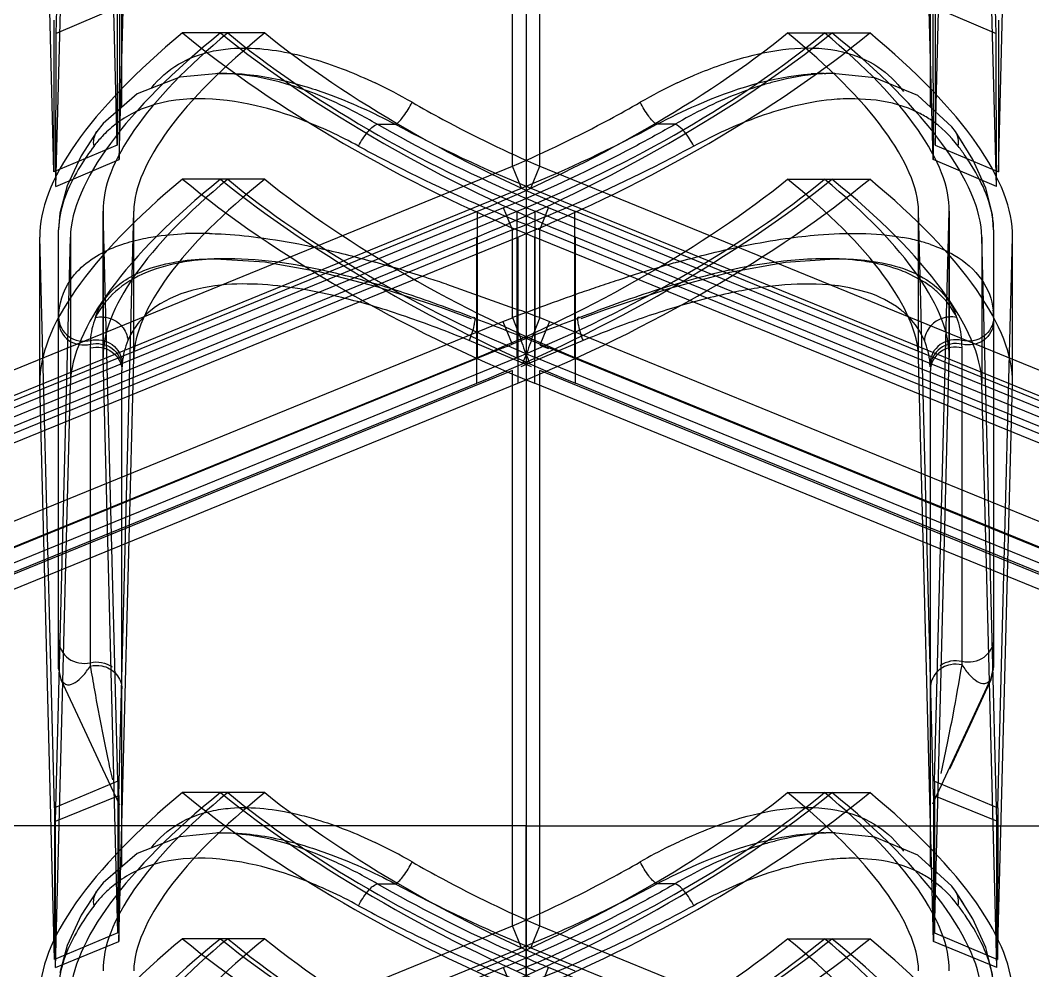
# Model space of a CAD drawing. Header units: millimetres. Extents: x -97344 to -49824, y -57049 to -40247.
# Drawn here: x -64293.66 to -64285.66, y -49593.15 to -49585.64 of the extents above; entities that cross this region are included whole.
import ezdxf

# ---------------------------------------------------------------- set-up
doc = ezdxf.new("R2010")
doc.units = ezdxf.units.MM
doc.header["$LTSCALE"] = 200
doc.linetypes.add('DOT_CENTER', pattern=[14, 12, -1, 0, -1])
for name, color, linetype in [('1', 7, 'Continuous'), ('DIM', 3, 'Continuous'), ('LAY0001', 7, 'Continuous'), ('LAY0002', 7, 'Continuous')]:
    doc.layers.add(name, color=color, linetype=linetype)

# ---------------------------------------------------------------- blocks, each defined once
blk = doc.blocks.new('Top1', base_point=(668.75, -75.5196))
at = {"layer": '1', "color": 1, "linetype": 'DOT_CENTER'}
for p, q in [((418.75, 43.1692), (418.75, -93.9802)), ((918.75, 43.1692), (918.75, -93.9802))]:
    blk.add_line(p, q, dxfattribs=at)
blk = doc.blocks.new('*U1466')
blk.add_blockref('Top1', (0, -50.114))
blk = doc.blocks.new('*U1467')
at = {"layer": 'DIM', "color": 0, "linetype": 'ByBlock', "lineweight": -2, "transparency": 16777216}
for p in [(5000, 0), (5500, 0)]:
    blk.add_blockref('*U1466', p, dxfattribs=at)
blk = doc.blocks.new('2250')
at = {"layer": 'LAY0001', "color": 7, "linetype": 'Continuous'}
for p, q in [((-45590.9736, -64409.0698), (-45590.9736, -64405.1514)), ((-45587.6736, -64409.5375), (-45587.6736, -64405.1514)), ((-45087.8879, -64409.5375), (-45087.8879, -64405.1514)), ((-45084.5879, -64409.0694), (-45084.5879, -64405.1514)), ((-45590.2192, -64408.8037), (-45590.1485, -64408.8037)), ((-45590.2048, -64408.8038), (-45590.2192, -64408.8037)), ((-45590.1485, -64408.8037), (-45590.1285, -64408.8038)), ((-45085.4278, -64408.8038), (-45085.413, -64408.8037)), ((-45085.3423, -64408.8037), (-45085.413, -64408.8037)), ((-45085.0272, -64408.8383), (-45085.36, -64408.8038)), ((-45085.3423, -64408.8037), (-45085.3599, -64408.8038)), ((-45085.0158, -64409.0156), (-45085.1848, -64409.0038)), ((-45588.9582, -64409.2056), (-45588.8141, -64409.2056)), ((-45086.6033, -64409.2056), (-45086.7474, -64409.2056)), ((-45084.3899, -64409.2627), (-45084.4172, -64409.2257)), ((-45084.3893, -64409.2635), (-45084.3901, -64409.2624)), ((-45084.2514, -64409.483), (-45084.3894, -64409.2634)), ((-45084.3225, -64409.368), (-45084.3893, -64409.2635)), ((-45587.7444, -64409.7107), (-45587.6736, -64409.5375)), ((-45587.6736, -64409.5375), (-45579.3386, -64412.9403)), ((-45096.2451, -64412.9494), (-45087.8879, -64409.5375)), ((-45087.8172, -64409.7107), (-45087.8879, -64409.5375)), ((-45587.7444, -64409.7107), (-45579.4093, -64413.1135)), ((-45096.1744, -64413.1226), (-45087.8172, -64409.7107)), ((-45587.6736, -64410.0402), (-45587.6029, -64409.867)), ((-45580.9299, -64412.5913), (-45587.6029, -64409.867)), ((-45087.9586, -64409.867), (-45094.654, -64412.6004)), ((-45087.8879, -64410.0402), (-45087.9586, -64409.867)), ((-45591.4633, -64409.9083), (-45591.4736, -64410.0407)), ((-45591.4736, -64413.5075), (-45591.4736, -64410.0402)), ((-45587.6736, -64410.7335), (-45587.6736, -64410.0402)), ((-45581.0006, -64412.7645), (-45587.6736, -64410.0402)), ((-45087.8879, -64410.0402), (-45094.5833, -64412.7736)), ((-45087.8879, -64410.7335), (-45087.8879, -64410.0402)), ((-45084.0879, -64410.0402), (-45084.0879, -64413.4984)), ((-45590.2347, -64410.2679), (-45590.2192, -64410.2678)), ((-45590.1363, -64410.2678), (-45590.1485, -64410.2678)), ((-45085.413, -64410.2678), (-45085.425, -64410.2678)), ((-45085.3423, -64410.2678), (-45085.3416, -64410.2678)), ((-45084.6296, -64410.4565), (-45084.7514, -64410.3899)), ((-45588.4102, -64410.4694), (-45587.8349, -64410.6733)), ((-45087.1543, -64410.669), (-45086.647, -64410.5012)), ((-45085.0852, -64410.5342), (-45085.2267, -64410.4974)), ((-45588.4585, -64410.6508), (-45588.2142, -64410.7393)), ((-45087.3473, -64410.7393), (-45087.1543, -64410.669)), ((-45587.6736, -64410.7335), (-45587.745, -64410.9131)), ((-45587.6736, -64410.7335), (-45587.5968, -64410.7647)), ((-45587.5967, -64410.7645), (-45587.6723, -64410.9496)), ((-45587.5967, -64410.7645), (-45581.4581, -64413.2706)), ((-45094.1258, -64413.2797), (-45087.9648, -64410.7645)), ((-45087.9648, -64410.7645), (-45087.8878, -64410.7337)), ((-45087.9648, -64410.7645), (-45087.8917, -64410.9437)), ((-45087.8879, -64410.7335), (-45087.8166, -64410.9131)), ((-45591.2222, -64410.9131), (-45591.2231, -64410.9438)), ((-45587.8081, -64411.0928), (-45588.2299, -64410.9146)), ((-45587.6699, -64410.9437), (-45587.745, -64410.9133)), ((-45087.8166, -64410.9131), (-45087.8916, -64410.9438)), ((-45087.3316, -64410.9146), (-45087.7534, -64411.0928)), ((-45084.3382, -64410.9437), (-45084.3395, -64410.9133)), ((-45591.2236, -64410.9721), (-45591.2236, -64413.4863)), ((-45591.2233, -64410.9437), (-45591.2235, -64410.9721)), ((-45587.6723, -64410.9496), (-45587.6029, -64410.978)), ((-45581.5313, -64413.4499), (-45587.6005, -64410.9721)), ((-45087.9611, -64410.9721), (-45094.0526, -64413.459)), ((-45084.3379, -64410.9721), (-45084.3384, -64410.9436)), ((-45084.3379, -64413.4772), (-45084.3379, -64410.9721)), ((-45590.9736, -64415.0698), (-45590.9736, -64411.1514)), ((-45590.9709, -64411.0928), (-45590.9726, -64411.123)), ((-45587.739, -64411.1229), (-45587.8081, -64411.0928)), ((-45587.6736, -64415.5375), (-45587.6736, -64411.1514)), ((-45581.6044, -64413.6291), (-45587.6736, -64411.1514)), ((-45087.8879, -64411.1514), (-45093.9794, -64413.6383)), ((-45087.8879, -64415.5375), (-45087.8879, -64411.1514)), ((-45087.7534, -64411.0928), (-45087.8224, -64411.123)), ((-45084.5885, -64411.1229), (-45084.591, -64411.0928)), ((-45084.5879, -64415.0694), (-45084.5879, -64411.1514)), ((-45591.4736, -64413.5075), (-45591.4551, -64413.5917)), ((-45084.1064, -64413.5826), (-45084.0879, -64413.4984)), ((-45084.1064, -64413.5917), (-45084.0879, -64413.5075)), ((-45591.4551, -64413.5916), (-45591.2877, -64413.9516)), ((-45084.2882, -64413.9735), (-45084.1064, -64413.5826)), ((-45084.2738, -64413.9516), (-45084.1064, -64413.5916)), ((-45591.2877, -64413.9516), (-45591.1265, -64414.2969)), ((-45084.435, -64414.2969), (-45084.2738, -64413.9516)), ((-45084.4494, -64414.3188), (-45084.2882, -64413.9735)), ((-45084.5031, -64414.3341), (-45084.4523, -64414.0958)), ((-45591.1265, -64414.2969), (-45590.9926, -64414.5825)), ((-45084.5689, -64414.5736), (-45084.4494, -64414.3188)), ((-45590.2192, -64414.8037), (-45590.1485, -64414.8037)), ((-45590.2048, -64414.8038), (-45590.2192, -64414.8037)), ((-45590.1485, -64414.8037), (-45590.1285, -64414.8038)), ((-45085.4278, -64414.8038), (-45085.413, -64414.8037)), ((-45085.3423, -64414.8037), (-45085.413, -64414.8037)), ((-45085.0272, -64414.8383), (-45085.36, -64414.8038)), ((-45085.3423, -64414.8037), (-45085.3599, -64414.8038)), ((-45085.0158, -64415.0156), (-45085.1848, -64415.0038)), ((-45588.9582, -64415.2056), (-45588.8141, -64415.2056)), ((-45086.6033, -64415.2056), (-45086.7474, -64415.2056)), ((-45084.3899, -64415.2627), (-45084.4172, -64415.2257)), ((-45084.3893, -64415.2635), (-45084.3901, -64415.2624)), ((-45084.2514, -64415.483), (-45084.3894, -64415.2634)), ((-45084.3225, -64415.368), (-45084.3893, -64415.2635)), ((-45587.7444, -64415.7107), (-45587.6736, -64415.5375)), ((-45587.6736, -64415.5375), (-45578.9821, -64419.0858)), ((-45096.6005, -64419.0944), (-45087.8879, -64415.5375)), ((-45087.8172, -64415.7107), (-45087.8879, -64415.5375)), ((-45587.7444, -64415.7107), (-45579.0528, -64419.259)), ((-45096.5298, -64419.2677), (-45087.8172, -64415.7107)), ((-45587.6736, -64416.0402), (-45587.6029, -64415.867)), ((-45580.5014, -64418.7662), (-45587.6029, -64415.867)), ((-45087.9586, -64415.867), (-45095.0812, -64418.7749)), ((-45087.8879, -64416.0402), (-45087.9586, -64415.867))]:
    blk.add_line(p, q, dxfattribs=at)
for points in [[(-45590.2048, -64408.8038), (-45590.5161, -64408.8342), (-45590.8529, -64408.9653)], [(-45084.4172, -64409.2257), (-45084.6866, -64408.9789), (-45085.0272, -64408.8383)], [(-45590.8529, -64408.9653), (-45591.1227, -64409.1986), (-45591.1714, -64409.2624)], [(-45591.1722, -64409.2635), (-45591.2943, -64409.4547), (-45591.4062, -64409.6924), (-45591.4633, -64409.9083)], [(-45084.0879, -64410.0406), (-45084.0967, -64409.9187), (-45084.149, -64409.7098), (-45084.2514, -64409.483)], [(-45590.2344, -64410.2679), (-45589.8456, -64410.2928), (-45589.418, -64410.3683)], [(-45086.647, -64410.5012), (-45086.1709, -64410.3744), (-45085.733, -64410.295), (-45085.3413, -64410.2678)], [(-45589.418, -64410.3683), (-45588.9534, -64410.4896), (-45588.4585, -64410.6508)], [(-45590.2048, -64414.8038), (-45590.5161, -64414.8342), (-45590.8529, -64414.9653)], [(-45084.4172, -64415.2257), (-45084.6866, -64414.9789), (-45085.0272, -64414.8383)], [(-45590.8529, -64414.9653), (-45591.1227, -64415.1986), (-45591.1714, -64415.2624)], [(-45591.1722, -64415.2635), (-45591.2943, -64415.4547), (-45591.4062, -64415.6924), (-45591.4633, -64415.9083)], [(-45084.0879, -64416.0406), (-45084.0967, -64415.9187), (-45084.149, -64415.7098), (-45084.2514, -64415.483)]]:
    blk.add_lwpolyline(points, dxfattribs=at)
for centre, radius, start, end in [((-45085.411, -64410.4388), 1.6351, 90.58513, 94.19207), ((-45590.8632, -64412.8356), 4.3842, 60.16836, 64.47155), ((-45084.6961, -64412.84), 4.389, 115.53303, 119.8281), ((-45085.1033, -64411.5476), 2.772, 106.79075, 111.56059), ((-45085.1976, -64411.2421), 2.4523, 104.44163, 106.74214), ((-45084.7917, -64412.3647), 3.4175, 110.25562, 114.50029), ((-45590.4915, -64409.8952), 0.8715, 123.68203, 132.71151), ((-45583.5422, -64399.4256), 11.1104, 241.67302, 247.77664), ((-45092.0194, -64399.4255), 11.1106, 292.22339, 298.32694), ((-45590.4532, -64409.9319), 0.9246, 137.0109, 143.25936), ((-45590.48, -64409.9074), 0.8883, 132.72108, 136.98636), ((-45084.5971, -64412.7942), 3.8891, 114.48547, 118.57564), ((-45583.4247, -64398.9325), 11.8904, 241.46776, 243.69555), ((-45086.1936, -64410.7445), 2.2803, 34.46258, 36.78961), ((-45583.2061, -64398.4943), 12.3801, 243.68729, 248.32307), ((-45590.8668, -64410.041), 0.6068, 174.13469, 179.93293), ((-45583.283, -64398.6882), 12.1716, 248.32244, 248.85498), ((-45092.2881, -64398.6636), 12.198, 291.14556, 291.92988), ((-45590.359, -64412.9052), 2.8374, 88.46754, 92.26086), ((-45085.0829, -64411.6668), 1.5914, 75.36215, 80.045), ((-45085.0187, -64411.4193), 1.3357, 71.1489, 75.34275), ((-45591.9554, -64420.9181), 11.0333, 72.02794, 74.32175), ((-45083.3804, -64421.6461), 11.7955, 106.42101, 108.13842), ((-45083.9251, -64419.8177), 9.8877, 105.62122, 106.38872), ((-45592.8175, -64423.6193), 13.8688, 71.47115, 72.08372), ((-45082.5495, -64424.2071), 14.4879, 108.10815, 108.76763), ((-45591.1441, -64417.8374), 7.6839, 71.83619, 73.59474), ((-45081.8389, -64426.2994), 16.6976, 108.76633, 109.31207), ((-45085.4111, -64414.1007), 3.6414, 98.19578, 101.29346), ((-45085.5061, -64413.4385), 2.9724, 94.47325, 98.20321), ((-45085.079, -64411.1466), 0.8234, 53.17723, 56.92926), ((-45080.4304, -64430.3018), 20.9406, 109.32735, 110.12731), ((-45590.6135, -64411.0112), 0.6338, 147.60555, 153.98786), ((-45590.9405, -64417.1582), 6.8016, 71.03802, 73.19168), ((-45599.3164, -64441.6795), 33.0637, 69.38231, 69.68054), ((-45077.1533, -64439.249), 30.4691, 110.12401, 110.62871), ((-45084.6163, -64410.7334), 0.5284, 359.98501, 6.52466), ((-45590.3633, -64411.1571), 0.6137, 136.66519, 143.91499), ((-45591.4611, -64418.6744), 8.4047, 69.25496, 71.0405), ((-45596.3843, -64432.2836), 23.0507, 67.98824, 69.21388), ((-45079.1772, -64432.2837), 23.0508, 110.78612, 112.01177), ((-45084.8438, -64410.8766), 0.487, 17.12658, 22.62911), ((-45590.3802, -64411.1444), 0.5927, 143.9413, 150.82379), ((-45592.2239, -64420.6906), 10.5604, 67.77781, 69.25969), ((-45083.4338, -64420.4478), 10.2993, 110.41696, 112.23772), ((-45590.3687, -64411.1483), 0.6047, 157.26696, 165.75615), ((-45590.3846, -64411.1417), 0.5875, 150.84137, 157.25533), ((-45590.3605, -64411.1501), 0.6131, 165.78142, 174.63431), ((-45582.3444, -64398.0643), 13.9369, 247.53576, 247.84405), ((-45093.2473, -64397.9466), 14.0572, 292.08904, 292.39469), ((-45567.0543, -64409.3606), 24.519, 189.68712, 190.13635), ((-45107.2184, -64409.5783), 23.2103, 349.33459, 350.32953), ((-45570.7103, -64410.0222), 20.8036, 190.11475, 191.02221), ((-45101.3908, -64410.677), 17.28, 348.58906, 349.33854), ((-45577.3185, -64411.3116), 14.0707, 191.01308, 191.88256), ((-45581.7887, -64412.2491), 9.5033, 191.90123, 192.44754), ((-45584.6627, -64412.8851), 6.5598, 192.43346, 193.21051), ((-45085.411, -64416.4388), 1.6351, 90.58513, 94.19207), ((-45590.8632, -64418.8356), 4.3842, 60.16836, 64.47155), ((-45084.6534, -64418.9188), 4.4786, 116.51046, 119.80166), ((-45085.1033, -64417.5476), 2.772, 106.79075, 111.56059), ((-45085.1976, -64417.2421), 2.4523, 104.44163, 106.74214), ((-45084.7917, -64418.3647), 3.4175, 110.25562, 114.50029), ((-45590.4915, -64415.8952), 0.8715, 123.68203, 132.71151), ((-45590.7886, -64418.4097), 3.4663, 65.21259, 69.19187), ((-45583.5422, -64405.4256), 11.1104, 241.67302, 247.77664), ((-45092.0194, -64405.4255), 11.1106, 292.22339, 298.32694), ((-45590.4532, -64415.9319), 0.9246, 137.0109, 143.25936), ((-45590.48, -64415.9074), 0.8883, 132.72108, 136.98636), ((-45590.9717, -64418.8082), 3.9049, 61.42904, 65.2256), ((-45084.5971, -64418.7942), 3.8891, 114.48547, 118.57564), ((-45583.4247, -64404.9325), 11.8904, 241.46776, 243.69555), ((-45086.1936, -64416.7445), 2.2803, 34.46258, 36.78961), ((-45583.2061, -64404.4943), 12.3801, 243.68729, 248.32307)]:
    blk.add_arc(centre, radius, start, end, dxfattribs=at)
for points, knots in [([(-45590.268, -64408.6309), (-45590.2182, -64408.6198), (-45589.993, -64408.587), (-45589.7626, -64408.6157), (-45589.5915, -64408.656)], [0, 0, 0, 0, 0.22503, 1, 1, 1, 1]), ([(-45086.034, -64408.6719), (-45085.7912, -64408.6078), (-45085.4205, -64408.5615), (-45084.9981, -64408.7318), (-45084.8548, -64408.8716), (-45084.7998, -64408.9476)], [0, 0, 0, 0, 0.563155, 0.789685, 1, 1, 1, 1]), ([(-45589.5915, -64408.656), (-45589.5407, -64408.6679), (-45589.329, -64408.7252), (-45589.1247, -64408.8077), (-45588.9738, -64408.8795)], [0, 0, 0, 0, 0.237795, 1, 1, 1, 1]), ([(-45086.5879, -64408.8796), (-45086.5416, -64408.8576), (-45086.3619, -64408.7762), (-45086.1752, -64408.7092), (-45086.034, -64408.6719)], [0, 0, 0, 0, 0.25995, 1, 1, 1, 1]), ([(-45588.9582, -64409.2056), (-45589.0626, -64409.1445), (-45589.45, -64408.9411), (-45589.8868, -64408.8068), (-45590.2048, -64408.8038)], [0, 0, 0, 0, 0.275501, 1, 1, 1, 1]), ([(-45590.1285, -64408.8039), (-45590.082, -64408.8045), (-45589.8811, -64408.8162), (-45589.6831, -64408.86), (-45589.535, -64408.9042)], [0, 0, 0, 0, 0.231148, 1, 1, 1, 1]), ([(-45086.7474, -64409.2056), (-45086.6442, -64409.1512), (-45086.2595, -64408.9655), (-45085.8412, -64408.8307), (-45085.5306, -64408.8081)], [0, 0, 0, 0, 0.272513, 1, 1, 1, 1]), ([(-45085.36, -64408.8038), (-45085.3959, -64408.8042), (-45085.5473, -64408.8114), (-45085.6974, -64408.8385), (-45085.8092, -64408.8673)], [0, 0, 0, 0, 0.237563, 1, 1, 1, 1]), ([(-45589.535, -64408.9042), (-45589.4751, -64408.9221), (-45589.2276, -64409.0044), (-45588.9895, -64409.1132), (-45588.8141, -64409.2056)], [0, 0, 0, 0, 0.23961, 1, 1, 1, 1]), ([(-45589.5573, -64409.1694), (-45589.6738, -64409.1253), (-45590.077, -64408.9972), (-45590.5415, -64408.9717), (-45590.8204, -64409.0878)], [0, 0, 0, 0, 0.292097, 1, 1, 1, 1]), ([(-45085.1848, -64409.0038), (-45085.2465, -64409.0032), (-45085.5159, -64409.0167), (-45085.7801, -64409.0868), (-45085.9749, -64409.1585)], [0, 0, 0, 0, 0.229044, 1, 1, 1, 1]), ([(-45588.8141, -64409.2056), (-45588.7874, -64409.192), (-45588.7391, -64409.1327), (-45588.7012, -64409.0712), (-45588.6823, -64409.0324)], [0, 0, 0, 0, 0.410358, 1, 1, 1, 1]), ([(-45588.6823, -64409.0324), (-45588.602, -64409.0784), (-45588.2729, -64409.2606), (-45587.9339, -64409.4249), (-45587.6736, -64409.5375)], [0, 0, 0, 0, 0.245983, 1, 1, 1, 1]), ([(-45087.8879, -64409.5375), (-45087.6276, -64409.4249), (-45087.2886, -64409.2606), (-45086.9595, -64409.0784), (-45086.8792, -64409.0324)], [0, 0, 0, 0, 0.754012, 1, 1, 1, 1]), ([(-45086.7474, -64409.2056), (-45086.7741, -64409.192), (-45086.8224, -64409.1327), (-45086.8603, -64409.0712), (-45086.8792, -64409.0324)], [0, 0, 0, 0, 0.410358, 1, 1, 1, 1]), ([(-45084.5878, -64409.1693), (-45084.618, -64409.1493), (-45084.7501, -64409.0729), (-45084.9007, -64409.0309), (-45085.0158, -64409.0156)], [0, 0, 0, 0, 0.237348, 1, 1, 1, 1]), ([(-45589.1042, -64409.3788), (-45589.0845, -64409.339), (-45589.0435, -64409.2756), (-45588.988, -64409.2169), (-45588.9582, -64409.2056)], [0, 0, 0, 0, 0.582162, 1, 1, 1, 1]), ([(-45587.6029, -64409.867), (-45587.7215, -64409.8186), (-45588.1838, -64409.6205), (-45588.6332, -64409.3922), (-45588.9582, -64409.2056)], [0, 0, 0, 0, 0.25475, 1, 1, 1, 1]), ([(-45086.6033, -64409.2056), (-45086.7096, -64409.2667), (-45087.15, -64409.5096), (-45087.6065, -64409.7233), (-45087.9586, -64409.867)], [0, 0, 0, 0, 0.243708, 1, 1, 1, 1]), ([(-45086.5296, -64409.2668), (-45086.5359, -64409.2593), (-45086.5574, -64409.2358), (-45086.5825, -64409.2135), (-45086.6033, -64409.2056)], [0, 0, 0, 0, 0.304772, 1, 1, 1, 1]), ([(-45591.1941, -64409.3788), (-45591.2327, -64409.4305), (-45591.3574, -64409.6121), (-45591.4546, -64409.8227), (-45591.4705, -64409.9789)], [0, 0, 0, 0, 0.290955, 1, 1, 1, 1]), ([(-45086.4573, -64409.3788), (-45086.558, -64409.4336), (-45086.9741, -64409.6519), (-45087.4029, -64409.8462), (-45087.7325, -64409.9789)], [0, 0, 0, 0, 0.243799, 1, 1, 1, 1]), ([(-45084.0879, -64410.0402), (-45084.0879, -64409.9951), (-45084.1136, -64409.7837), (-45084.2196, -64409.5911), (-45084.3135, -64409.4541)], [0, 0, 0, 0, 0.213846, 1, 1, 1, 1]), ([(-45590.8032, -64410.1089), (-45590.7775, -64410.1036), (-45590.6677, -64410.0835), (-45590.5562, -64410.0735), (-45590.4709, -64410.07)], [0, 0, 0, 0, 0.234807, 1, 1, 1, 1]), ([(-45590.2831, -64410.0688), (-45590.2524, -64410.0696), (-45590.1241, -64410.0748), (-45589.9961, -64410.087), (-45589.8993, -64410.0994)], [0, 0, 0, 0, 0.239498, 1, 1, 1, 1]), ([(-45086.5876, -64410.2952), (-45086.514, -64410.2746), (-45086.232, -64410.1995), (-45085.9457, -64410.1394), (-45085.7324, -64410.1089)], [0, 0, 0, 0, 0.261795, 1, 1, 1, 1]), ([(-45085.7324, -64410.1089), (-45085.6465, -64410.0966), (-45085.34, -64410.0613), (-45085.0265, -64410.0607), (-45084.8078, -64410.0994)], [0, 0, 0, 0, 0.281112, 1, 1, 1, 1]), ([(-45591.3807, -64410.4367), (-45591.3598, -64410.4065), (-45591.2518, -64410.2788), (-45591.0974, -64410.1975), (-45590.975, -64410.1555)], [0, 0, 0, 0, 0.221242, 1, 1, 1, 1]), ([(-45589.5293, -64410.1607), (-45589.4839, -64410.1698), (-45589.2975, -64410.2092), (-45589.1128, -64410.2564), (-45588.9738, -64410.2952)], [0, 0, 0, 0, 0.242921, 1, 1, 1, 1]), ([(-45590.1485, -64410.2678), (-45590.2335, -64410.2678), (-45590.5186, -64410.2819), (-45590.8117, -64410.3652), (-45590.9737, -64410.4857)], [0, 0, 0, 0, 0.29618, 1, 1, 1, 1]), ([(-45590.5681, -64410.2967), (-45590.5425, -64410.292), (-45590.4321, -64410.2749), (-45590.3202, -64410.2684), (-45590.2347, -64410.2679)], [0, 0, 0, 0, 0.233785, 1, 1, 1, 1]), ([(-45588.9739, -64410.4663), (-45589.0772, -64410.436), (-45589.4571, -64410.3339), (-45589.8503, -64410.2692), (-45590.1363, -64410.2678)], [0, 0, 0, 0, 0.273537, 1, 1, 1, 1]), ([(-45085.425, -64410.2678), (-45085.5135, -64410.2683), (-45085.9073, -64410.2909), (-45086.2945, -64410.3802), (-45086.5875, -64410.4663)], [0, 0, 0, 0, 0.224655, 1, 1, 1, 1]), ([(-45085.0498, -64410.2986), (-45085.0779, -64410.2934), (-45085.1981, -64410.2745), (-45085.32, -64410.2678), (-45085.413, -64410.2678)], [0, 0, 0, 0, 0.235152, 1, 1, 1, 1]), ([(-45085.3416, -64410.2678), (-45085.2629, -64410.2678), (-45085.0036, -64410.2799), (-45084.7355, -64410.349), (-45084.587, -64410.4551)], [0, 0, 0, 0, 0.301125, 1, 1, 1, 1]), ([(-45084.3995, -64410.24), (-45084.3156, -64410.2892), (-45084.1703, -64410.4104), (-45084.101, -64410.5887), (-45084.0913, -64410.6733)], [0, 0, 0, 0, 0.53321, 1, 1, 1, 1]), ([(-45084.7514, -64410.3899), (-45084.7736, -64410.3798), (-45084.8699, -64410.3399), (-45084.9713, -64410.3132), (-45085.0498, -64410.2986)], [0, 0, 0, 0, 0.234169, 1, 1, 1, 1]), ([(-45591.1831, -64410.7332), (-45591.1747, -64410.7058), (-45591.1286, -64410.5922), (-45591.0392, -64410.4991), (-45590.9621, -64410.4465)], [0, 0, 0, 0, 0.23554, 1, 1, 1, 1]), ([(-45589.8224, -64410.4753), (-45589.9305, -64410.4669), (-45590.2715, -64410.4586), (-45590.6468, -64410.5631), (-45590.8097, -64410.7359)], [0, 0, 0, 0, 0.313507, 1, 1, 1, 1]), ([(-45588.9737, -64410.6471), (-45589.0477, -64410.6248), (-45589.3258, -64410.5468), (-45589.6114, -64410.4916), (-45589.8224, -64410.4753)], [0, 0, 0, 0, 0.267575, 1, 1, 1, 1]), ([(-45086.5875, -64410.4663), (-45086.6511, -64410.485), (-45086.9106, -64410.5653), (-45087.1661, -64410.6584), (-45087.3575, -64410.7332)], [0, 0, 0, 0, 0.24374, 1, 1, 1, 1]), ([(-45085.2267, -64410.4974), (-45085.2649, -64410.4899), (-45085.434, -64410.4641), (-45085.6064, -64410.465), (-45085.7379, -64410.4752)], [0, 0, 0, 0, 0.227861, 1, 1, 1, 1]), ([(-45084.587, -64410.4551), (-45084.5646, -64410.4711), (-45084.4854, -64410.535), (-45084.4229, -64410.6206), (-45084.3943, -64410.6893)], [0, 0, 0, 0, 0.269846, 1, 1, 1, 1]), ([(-45084.3784, -64410.7332), (-45084.4131, -64410.662), (-45084.48, -64410.5735), (-45084.5627, -64410.5045), (-45084.5854, -64410.4874)], [0, 0, 0, 0, 0.735687, 1, 1, 1, 1]), ([(-45084.7616, -64410.7256), (-45084.782, -64410.705), (-45084.8766, -64410.6213), (-45084.993, -64410.5645), (-45085.0852, -64410.5342)], [0, 0, 0, 0, 0.229911, 1, 1, 1, 1]), ([(-45591.4736, -64410.7335), (-45591.4736, -64410.7891), (-45591.4093, -64410.9075), (-45591.2792, -64410.9272), (-45591.2222, -64410.9131)], [0, 0, 0, 0, 0.486158, 1, 1, 1, 1]), ([(-45591.4736, -64410.7645), (-45591.4736, -64410.8197), (-45591.4094, -64410.9374), (-45591.2803, -64410.9574), (-45591.2233, -64410.9437)], [0, 0, 0, 0, 0.485436, 1, 1, 1, 1]), ([(-45588.204, -64410.7332), (-45588.2002, -64410.7297), (-45588.1807, -64410.7283), (-45588.1889, -64410.7648), (-45588.1951, -64410.8199), (-45588.2155, -64410.8761), (-45588.2299, -64410.9146)], [0, 0, 0, 0, 0.077314, 0.192048, 0.398477, 1, 1, 1, 1]), ([(-45087.3575, -64410.7332), (-45087.3614, -64410.7297), (-45087.3808, -64410.7283), (-45087.3727, -64410.7648), (-45087.3664, -64410.8199), (-45087.346, -64410.8761), (-45087.3316, -64410.9146)], [0, 0, 0, 0, 0.077312, 0.192046, 0.398475, 1, 1, 1, 1]), ([(-45084.0879, -64410.7335), (-45084.0879, -64410.7891), (-45084.1523, -64410.9075), (-45084.2823, -64410.9272), (-45084.3393, -64410.9131)], [0, 0, 0, 0, 0.486158, 1, 1, 1, 1]), ([(-45084.0879, -64410.7645), (-45084.0879, -64410.8197), (-45084.1521, -64410.9374), (-45084.2813, -64410.9574), (-45084.3382, -64410.9437)], [0, 0, 0, 0, 0.485436, 1, 1, 1, 1]), ([(-45591.2222, -64410.9131), (-45591.1653, -64410.8999), (-45591.037, -64410.9212), (-45590.9718, -64411.0374), (-45590.9709, -64411.0928)], [0, 0, 0, 0, 0.513457, 1, 1, 1, 1]), ([(-45587.745, -64410.9131), (-45587.7276, -64410.8834), (-45587.7837, -64411.0338), (-45587.7971, -64411.0658), (-45587.8081, -64411.0928)], [0, 0, 0, 0, 0.541401, 1, 1, 1, 1]), ([(-45087.8166, -64410.9131), (-45087.8339, -64410.8834), (-45087.7779, -64411.0338), (-45087.7644, -64411.0658), (-45087.7534, -64411.0928)], [0, 0, 0, 0, 0.541402, 1, 1, 1, 1]), ([(-45084.3393, -64410.9131), (-45084.3962, -64410.8999), (-45084.5245, -64410.9212), (-45084.5897, -64411.0374), (-45084.5906, -64411.0928)], [0, 0, 0, 0, 0.513457, 1, 1, 1, 1]), ([(-45591.2236, -64410.9721), (-45591.1667, -64410.9585), (-45591.0378, -64410.9786), (-45590.9736, -64411.0962), (-45590.9736, -64411.1514)], [0, 0, 0, 0, 0.514562, 1, 1, 1, 1]), ([(-45591.2233, -64410.9437), (-45591.1664, -64410.9304), (-45591.0381, -64410.9511), (-45590.9735, -64411.0677), (-45590.973, -64411.1229)], [0, 0, 0, 0, 0.51441, 1, 1, 1, 1]), ([(-45587.6699, -64410.9437), (-45587.6689, -64410.9418), (-45587.6637, -64410.9332), (-45587.6686, -64410.9458), (-45587.6699, -64410.9494)], [0, 0, 0, 0, 0.352566, 1, 1, 1, 1]), ([(-45084.3382, -64410.9437), (-45084.3951, -64410.9304), (-45084.5234, -64410.9511), (-45084.5881, -64411.0677), (-45084.5885, -64411.1229)], [0, 0, 0, 0, 0.51441, 1, 1, 1, 1]), ([(-45084.3379, -64410.9721), (-45084.3948, -64410.9585), (-45084.5238, -64410.9786), (-45084.5879, -64411.0962), (-45084.5879, -64411.1514)], [0, 0, 0, 0, 0.514562, 1, 1, 1, 1]), ([(-45591.4736, -64413.2797), (-45591.4736, -64413.3349), (-45591.4095, -64413.4524), (-45591.2806, -64413.4726), (-45591.2236, -64413.459)], [0, 0, 0, 0, 0.485438, 1, 1, 1, 1]), ([(-45084.0879, -64413.2706), (-45084.0879, -64413.3258), (-45084.152, -64413.4433), (-45084.2809, -64413.4635), (-45084.3379, -64413.4499)], [0, 0, 0, 0, 0.485438, 1, 1, 1, 1]), ([(-45591.4551, -64413.5917), (-45591.4457, -64413.612), (-45591.4052, -64413.6466), (-45591.3355, -64413.6151), (-45591.2777, -64413.562), (-45591.2417, -64413.5139), (-45591.2236, -64413.4863)], [0, 0, 0, 0, 0.218988, 0.418852, 0.676835, 1, 1, 1, 1]), ([(-45591.1333, -64413.4843), (-45591.0902, -64413.4925), (-45591.0079, -64413.5366), (-45590.9736, -64413.6249), (-45590.9736, -64413.6669)], [0, 0, 0, 0, 0.510819, 1, 1, 1, 1]), ([(-45084.4282, -64413.4751), (-45084.4713, -64413.4834), (-45084.5536, -64413.5275), (-45084.5879, -64413.6158), (-45084.5879, -64413.6578)], [0, 0, 0, 0, 0.510819, 1, 1, 1, 1]), ([(-45084.3379, -64413.4772), (-45084.3198, -64413.5048), (-45084.2838, -64413.5529), (-45084.226, -64413.606), (-45084.1563, -64413.6376), (-45084.1158, -64413.6028), (-45084.1064, -64413.5825)], [0, 0, 0, 0, 0.323136, 0.58109, 0.780935, 1, 1, 1, 1]), ([(-45590.268, -64414.6309), (-45590.2182, -64414.6198), (-45589.993, -64414.587), (-45589.7626, -64414.6157), (-45589.5915, -64414.656)], [0, 0, 0, 0, 0.22503, 1, 1, 1, 1]), ([(-45086.034, -64414.6719), (-45085.7912, -64414.6078), (-45085.4205, -64414.5615), (-45084.9981, -64414.7318), (-45084.8548, -64414.8716), (-45084.7998, -64414.9476)], [0, 0, 0, 0, 0.563155, 0.789685, 1, 1, 1, 1]), ([(-45589.5915, -64414.656), (-45589.5407, -64414.6679), (-45589.329, -64414.7252), (-45589.1247, -64414.8077), (-45588.9738, -64414.8795)], [0, 0, 0, 0, 0.237795, 1, 1, 1, 1]), ([(-45086.6524, -64414.9111), (-45086.6008, -64414.8853), (-45086.4009, -64414.7909), (-45086.1922, -64414.7137), (-45086.034, -64414.6719)], [0, 0, 0, 0, 0.260629, 1, 1, 1, 1]), ([(-45588.9582, -64415.2056), (-45589.0626, -64415.1445), (-45589.45, -64414.9411), (-45589.8868, -64414.8068), (-45590.2048, -64414.8038)], [0, 0, 0, 0, 0.275501, 1, 1, 1, 1]), ([(-45590.1285, -64414.8039), (-45590.082, -64414.8045), (-45589.8811, -64414.8162), (-45589.6831, -64414.86), (-45589.535, -64414.9042)], [0, 0, 0, 0, 0.231148, 1, 1, 1, 1]), ([(-45086.7474, -64415.2056), (-45086.6442, -64415.1512), (-45086.2595, -64414.9655), (-45085.8412, -64414.8307), (-45085.5306, -64414.8081)], [0, 0, 0, 0, 0.272513, 1, 1, 1, 1]), ([(-45085.36, -64414.8038), (-45085.3959, -64414.8042), (-45085.5473, -64414.8114), (-45085.6974, -64414.8385), (-45085.8092, -64414.8673)], [0, 0, 0, 0, 0.237563, 1, 1, 1, 1]), ([(-45589.535, -64414.9042), (-45589.4751, -64414.9221), (-45589.2276, -64415.0044), (-45588.9895, -64415.1132), (-45588.8141, -64415.2056)], [0, 0, 0, 0, 0.23961, 1, 1, 1, 1]), ([(-45589.5573, -64415.1694), (-45589.6738, -64415.1253), (-45590.077, -64414.9972), (-45590.5415, -64414.9717), (-45590.8204, -64415.0878)], [0, 0, 0, 0, 0.292097, 1, 1, 1, 1]), ([(-45085.1848, -64415.0038), (-45085.2465, -64415.0032), (-45085.5159, -64415.0167), (-45085.7801, -64415.0868), (-45085.9749, -64415.1585)], [0, 0, 0, 0, 0.229044, 1, 1, 1, 1]), ([(-45588.8141, -64415.2056), (-45588.7874, -64415.192), (-45588.7391, -64415.1327), (-45588.7012, -64415.0712), (-45588.6823, -64415.0324)], [0, 0, 0, 0, 0.410358, 1, 1, 1, 1]), ([(-45588.6823, -64415.0324), (-45588.602, -64415.0784), (-45588.2729, -64415.2606), (-45587.9339, -64415.4249), (-45587.6736, -64415.5375)], [0, 0, 0, 0, 0.245983, 1, 1, 1, 1]), ([(-45087.8879, -64415.5375), (-45087.6276, -64415.4249), (-45087.2886, -64415.2606), (-45086.9595, -64415.0784), (-45086.8792, -64415.0324)], [0, 0, 0, 0, 0.754012, 1, 1, 1, 1]), ([(-45086.7474, -64415.2056), (-45086.7741, -64415.192), (-45086.8224, -64415.1327), (-45086.8603, -64415.0712), (-45086.8792, -64415.0324)], [0, 0, 0, 0, 0.410358, 1, 1, 1, 1]), ([(-45084.5878, -64415.1693), (-45084.618, -64415.1493), (-45084.7501, -64415.0729), (-45084.9007, -64415.0309), (-45085.0158, -64415.0156)], [0, 0, 0, 0, 0.237348, 1, 1, 1, 1]), ([(-45589.1042, -64415.3788), (-45589.0845, -64415.339), (-45589.0435, -64415.2756), (-45588.988, -64415.2169), (-45588.9582, -64415.2056)], [0, 0, 0, 0, 0.582162, 1, 1, 1, 1]), ([(-45587.6029, -64415.867), (-45587.7215, -64415.8186), (-45588.1838, -64415.6205), (-45588.6332, -64415.3922), (-45588.9582, -64415.2056)], [0, 0, 0, 0, 0.25475, 1, 1, 1, 1]), ([(-45086.6033, -64415.2056), (-45086.7096, -64415.2667), (-45087.15, -64415.5096), (-45087.6065, -64415.7233), (-45087.9586, -64415.867)], [0, 0, 0, 0, 0.243708, 1, 1, 1, 1]), ([(-45086.5296, -64415.2668), (-45086.5359, -64415.2593), (-45086.5574, -64415.2358), (-45086.5825, -64415.2135), (-45086.6033, -64415.2056)], [0, 0, 0, 0, 0.304772, 1, 1, 1, 1]), ([(-45591.1941, -64415.3788), (-45591.2327, -64415.4305), (-45591.3574, -64415.6121), (-45591.4546, -64415.8227), (-45591.4705, -64415.9789)], [0, 0, 0, 0, 0.290955, 1, 1, 1, 1]), ([(-45086.4573, -64415.3788), (-45086.558, -64415.4336), (-45086.9741, -64415.6519), (-45087.4029, -64415.8462), (-45087.7325, -64415.9789)], [0, 0, 0, 0, 0.243799, 1, 1, 1, 1]), ([(-45084.0879, -64416.0402), (-45084.0879, -64415.9951), (-45084.1136, -64415.7837), (-45084.2196, -64415.5911), (-45084.3135, -64415.4541)], [0, 0, 0, 0, 0.213846, 1, 1, 1, 1])]:
    blk.add_open_spline(points, degree=3, knots=knots, dxfattribs=at)
for points in [[(-45590.5267, -64408.7317), (-45590.4472, -64408.6844), (-45590.3583, -64408.6511), (-45590.268, -64408.6309)], [(-45590.7413, -64408.9207), (-45590.6824, -64408.8457), (-45590.6086, -64408.7805), (-45590.5267, -64408.7317)], [(-45086.122, -64408.9695), (-45086.2882, -64409.035), (-45086.4491, -64409.1153), (-45086.6033, -64409.2056)], [(-45590.8204, -64409.0878), (-45590.8742, -64409.1102), (-45590.9263, -64409.1377), (-45590.9748, -64409.17)], [(-45084.3674, -64409.3788), (-45084.4281, -64409.2976), (-45084.5034, -64409.2253), (-45084.5878, -64409.1693)], [(-45589.1042, -64409.3788), (-45589.2504, -64409.2994), (-45589.4017, -64409.2284), (-45589.5573, -64409.1694)], [(-45591.1941, -64409.3788), (-45591.2018, -64409.3405), (-45591.1948, -64409.2955), (-45591.1722, -64409.2635)], [(-45086.4573, -64409.3788), (-45086.477, -64409.339), (-45086.501, -64409.3008), (-45086.5296, -64409.2668)], [(-45084.3674, -64409.3788), (-45084.3597, -64409.3404), (-45084.3668, -64409.2954), (-45084.3894, -64409.2634)], [(-45590.975, -64410.1555), (-45590.9189, -64410.1362), (-45590.8613, -64410.121), (-45590.8032, -64410.1089)], [(-45589.8993, -64410.0994), (-45589.7753, -64410.1153), (-45589.6519, -64410.1361), (-45589.5293, -64410.1607)], [(-45084.5872, -64410.1553), (-45084.5222, -64410.1775), (-45084.4587, -64410.2053), (-45084.3995, -64410.24)], [(-45590.9621, -64410.4465), (-45590.9118, -64410.4121), (-45590.8569, -64410.3842), (-45590.8003, -64410.3617)], [(-45590.8003, -64410.3617), (-45590.7256, -64410.3319), (-45590.6472, -64410.3112), (-45590.5681, -64410.2967)], [(-45591.4736, -64410.7335), (-45591.4736, -64410.6298), (-45591.4395, -64410.5221), (-45591.3807, -64410.4367)], [(-45590.9737, -64410.4857), (-45591.042, -64410.5365), (-45591.1031, -64410.5998), (-45591.1487, -64410.6716)], [(-45588.204, -64410.7332), (-45588.3838, -64410.6629), (-45588.5653, -64410.5965), (-45588.7487, -64410.5364)], [(-45086.1242, -64410.5298), (-45086.2804, -64410.5609), (-45086.435, -64410.6011), (-45086.5875, -64410.647)], [(-45086.5875, -64410.647), (-45086.7355, -64410.6916), (-45086.8818, -64410.7418), (-45087.0267, -64410.7956)], [(-45591.1831, -64410.7332), (-45591.2059, -64410.7902), (-45591.2192, -64410.8518), (-45591.2222, -64410.9131)], [(-45591.1831, -64410.7332), (-45591.1402, -64410.7229), (-45591.0918, -64410.7276), (-45591.0513, -64410.7451)], [(-45591.0513, -64410.7451), (-45591.0216, -64410.7578), (-45590.9941, -64410.7778), (-45590.9731, -64410.8023)], [(-45084.6351, -64410.9146), (-45084.6644, -64410.8447), (-45084.7084, -64410.7796), (-45084.7616, -64410.7256)], [(-45084.5102, -64410.7451), (-45084.5399, -64410.7578), (-45084.5674, -64410.7778), (-45084.5884, -64410.8023)], [(-45084.3784, -64410.7332), (-45084.4213, -64410.7229), (-45084.4697, -64410.7276), (-45084.5102, -64410.7451)], [(-45084.3393, -64410.9131), (-45084.3424, -64410.8518), (-45084.3556, -64410.7902), (-45084.3784, -64410.7332)], [(-45590.9731, -64410.8023), (-45590.9468, -64410.8331), (-45590.929, -64410.8741), (-45590.9264, -64410.9146)], [(-45084.5884, -64410.8023), (-45084.6148, -64410.8331), (-45084.6325, -64410.8741), (-45084.6351, -64410.9146)], [(-45084.5906, -64411.0928), (-45084.5963, -64411.0318), (-45084.6114, -64410.9711), (-45084.6351, -64410.9146)], [(-45591.2236, -64413.459), (-45591.1667, -64413.4454), (-45591.0987, -64413.4578), (-45591.0512, -64413.4919)], [(-45591.2236, -64413.4863), (-45591.1944, -64413.4793), (-45591.1629, -64413.4786), (-45591.1333, -64413.4843)], [(-45084.3379, -64413.4499), (-45084.3948, -64413.4362), (-45084.4628, -64413.4486), (-45084.5103, -64413.4828)], [(-45084.3379, -64413.4772), (-45084.3672, -64413.4702), (-45084.3986, -64413.4695), (-45084.4282, -64413.4751)], [(-45590.5267, -64414.7317), (-45590.4472, -64414.6844), (-45590.3583, -64414.6511), (-45590.268, -64414.6309)], [(-45590.7413, -64414.9207), (-45590.6824, -64414.8457), (-45590.6086, -64414.7805), (-45590.5267, -64414.7317)], [(-45086.122, -64414.9695), (-45086.2882, -64415.035), (-45086.4491, -64415.1153), (-45086.6033, -64415.2056)], [(-45590.8204, -64415.0878), (-45590.8742, -64415.1102), (-45590.9263, -64415.1377), (-45590.9748, -64415.17)], [(-45084.3674, -64415.3788), (-45084.4281, -64415.2976), (-45084.5034, -64415.2253), (-45084.5878, -64415.1693)], [(-45591.1941, -64415.3788), (-45591.2018, -64415.3405), (-45591.1948, -64415.2955), (-45591.1722, -64415.2635)], [(-45086.4573, -64415.3788), (-45086.477, -64415.339), (-45086.501, -64415.3008), (-45086.5296, -64415.2668)], [(-45084.3674, -64415.3788), (-45084.3597, -64415.3404), (-45084.3668, -64415.2954), (-45084.3894, -64415.2634)]]:
    blk.add_open_spline(points, degree=3, dxfattribs=at)
at = {"layer": 'LAY0002', "color": 7, "linetype": 'Continuous'}
for p, q in [((-45591.4935, -64408.49), (-45591.3808, -64404.0968)), ((-45084.068, -64408.49), (-45084.1807, -64404.0968)), ((-45591.0111, -64409.37), (-45591.1219, -64405.0474)), ((-45590.9947, -64409.4841), (-45590.8809, -64405.0474)), ((-45084.5668, -64409.4841), (-45084.6806, -64405.0474)), ((-45084.5504, -64409.37), (-45084.4396, -64405.0474)), ((-45591.5108, -64409.5817), (-45591.6219, -64405.2515)), ((-45591.4949, -64409.6976), (-45591.3808, -64405.2515)), ((-45084.0666, -64409.6976), (-45084.1807, -64405.2515)), ((-45084.0507, -64409.5817), (-45083.9396, -64405.2515)), ((-45591.0122, -64408.1725), (-45591.0111, -64409.37)), ((-45084.5493, -64408.1725), (-45084.5504, -64409.37)), ((-45590.9933, -64408.2765), (-45591.4935, -64408.49)), ((-45590.9933, -64408.2765), (-45590.9947, -64409.4841)), ((-45084.5682, -64408.2765), (-45084.5668, -64409.4841)), ((-45084.5682, -64408.2765), (-45084.068, -64408.49)), ((-45591.5119, -64408.3842), (-45591.5108, -64409.5817)), ((-45084.0496, -64408.3842), (-45084.0507, -64409.5817)), ((-45591.4949, -64409.6976), (-45591.4935, -64408.49)), ((-45589.8454, -64408.4849), (-45590.4948, -64408.4849)), ((-45085.7161, -64408.4849), (-45085.0667, -64408.4849)), ((-45084.0666, -64409.6976), (-45084.068, -64408.49)), ((-45591.0111, -64409.37), (-45591.5108, -64409.5817)), ((-45084.5504, -64409.37), (-45084.0507, -64409.5817)), ((-45591.4949, -64409.6976), (-45590.9947, -64409.4841)), ((-45084.0666, -64409.6976), (-45084.5668, -64409.4841)), ((-45589.8454, -64409.6396), (-45590.4948, -64409.6396)), ((-45085.7161, -64409.6396), (-45085.0667, -64409.6396)), ((-45591.1221, -64409.8927), (-45591.1221, -64411.0474)), ((-45591.1219, -64411.0474), (-45591.1219, -64409.8927)), ((-45591.0065, -64414.3947), (-45591.1219, -64409.8927)), ((-45590.9992, -64414.5071), (-45590.8809, -64409.8927)), ((-45590.8809, -64411.0474), (-45590.8809, -64409.8927)), ((-45587.71, -64411.0474), (-45587.71, -64409.8927)), ((-45576.4077, -64414.5071), (-45587.71, -64409.8927)), ((-45587.3967, -64411.0474), (-45587.3967, -64409.8927)), ((-45576.3695, -64414.3947), (-45587.3967, -64409.8927)), ((-45099.192, -64414.3947), (-45088.1648, -64409.8927)), ((-45099.1538, -64414.5071), (-45087.8515, -64409.8927)), ((-45088.1648, -64411.0474), (-45088.1648, -64409.8927)), ((-45087.8515, -64411.0474), (-45087.8515, -64409.8927)), ((-45084.5623, -64414.5071), (-45084.6806, -64409.8927)), ((-45084.6806, -64411.0474), (-45084.6806, -64409.8927)), ((-45084.555, -64414.3947), (-45084.4396, -64409.8927)), ((-45084.4396, -64411.0474), (-45084.4396, -64409.8927)), ((-45084.4394, -64409.8927), (-45084.4394, -64411.0474)), ((-45591.6221, -64411.2515), (-45591.6221, -64410.0968)), ((-45591.5062, -64414.6064), (-45591.6219, -64410.0968)), ((-45591.6219, -64411.2515), (-45591.6219, -64410.0968)), ((-45591.4992, -64414.7112), (-45591.3808, -64410.0968)), ((-45591.3808, -64410.0968), (-45591.3808, -64411.2515)), ((-45587.7152, -64410.0968), (-45587.7152, -64411.2515)), ((-45576.4129, -64414.7112), (-45587.7152, -64410.0968)), ((-45587.3914, -64411.2515), (-45587.3914, -64410.0968)), ((-45576.3457, -64414.6064), (-45587.3914, -64410.0968)), ((-45099.2158, -64414.6064), (-45088.1701, -64410.0968)), ((-45099.1486, -64414.7112), (-45087.8463, -64410.0968)), ((-45088.1701, -64411.2515), (-45088.1701, -64410.0968)), ((-45087.8463, -64410.0968), (-45087.8463, -64411.2515)), ((-45084.0623, -64414.7112), (-45084.1807, -64410.0968)), ((-45084.1807, -64410.0968), (-45084.1807, -64411.2515)), ((-45084.0553, -64414.6064), (-45083.9396, -64410.0968)), ((-45083.9396, -64411.2515), (-45083.9396, -64410.0968)), ((-45083.9394, -64411.2515), (-45083.9394, -64410.0968)), ((-45591.0054, -64415.5922), (-45591.1219, -64411.0474)), ((-45590.9992, -64415.6618), (-45590.8809, -64411.0474)), ((-45576.4077, -64415.6618), (-45587.71, -64411.0474)), ((-45576.2647, -64415.5922), (-45587.3967, -64411.0474)), ((-45099.2968, -64415.5922), (-45088.1648, -64411.0474)), ((-45099.1538, -64415.6618), (-45087.8515, -64411.0474)), ((-45084.5623, -64415.6618), (-45084.6806, -64411.0474)), ((-45084.5561, -64415.5922), (-45084.4396, -64411.0474)), ((-45591.5051, -64415.8039), (-45591.6219, -64411.2515)), ((-45591.4992, -64415.8659), (-45591.3808, -64411.2515)), ((-45576.4129, -64415.8659), (-45587.7152, -64411.2515)), ((-45576.241, -64415.8039), (-45587.3914, -64411.2515)), ((-45099.3205, -64415.8039), (-45088.1701, -64411.2515)), ((-45099.1486, -64415.8659), (-45087.8463, -64411.2515)), ((-45084.0623, -64415.8659), (-45084.1807, -64411.2515)), ((-45084.0564, -64415.8039), (-45083.9396, -64411.2515)), ((-45591.0065, -64414.3947), (-45591.5062, -64414.6064)), ((-45591.0065, -64414.3947), (-45591.0054, -64415.5922)), ((-45084.555, -64414.3947), (-45084.5561, -64415.5922)), ((-45084.555, -64414.3947), (-45084.0553, -64414.6064)), ((-45591.4992, -64414.7112), (-45590.9992, -64414.5071)), ((-45590.9992, -64414.5071), (-45590.9992, -64415.6618)), ((-45589.8454, -64414.4849), (-45590.4948, -64414.4849)), ((-45085.7161, -64414.4849), (-45085.0667, -64414.4849)), ((-45084.5623, -64414.5071), (-45084.5623, -64415.6618)), ((-45084.0623, -64414.7112), (-45084.5623, -64414.5071)), ((-45591.5062, -64414.6064), (-45591.5051, -64415.8039)), ((-45084.0553, -64414.6064), (-45084.0564, -64415.8039)), ((-45591.4992, -64415.8659), (-45591.4992, -64414.7112)), ((-45587.7808, -64414.7477), (-45569.7808, -64414.7477)), ((-45587.7807, -64433.8396), (-45587.7807, -64414.7477)), ((-45087.7807, -64414.7477), (-45105.7807, -64414.7477)), ((-45087.7808, -64433.8396), (-45087.7808, -64414.7477)), ((-45084.0623, -64415.8659), (-45084.0623, -64414.7112)), ((-45591.0054, -64415.5922), (-45591.5051, -64415.8039)), ((-45589.8454, -64415.6396), (-45590.4948, -64415.6396)), ((-45085.7161, -64415.6396), (-45085.0667, -64415.6396)), ((-45084.5561, -64415.5922), (-45084.0564, -64415.8039)), ((-45591.4992, -64415.8659), (-45590.9992, -64415.6618)), ((-45084.0623, -64415.8659), (-45084.5623, -64415.6618))]:
    blk.add_line(p, q, dxfattribs=at)
for centre, major_axis, ratio, start_param, end_param in [((-45587.6739, -64408.4849), (3.8966, 1.8366), 0.346526, 2.204771, 2.990169), ((-45587.4328, -64408.4849), (3.898, 1.8617), 0.337465, 2.18592, 2.971318), ((-45587.6739, -64408.4849), (3.4032, 1.604), 0.346526, 2.204771, 2.990169), ((-45587.4328, -64408.4849), (3.4043, 1.6259), 0.337465, 2.18592, 2.971318), ((-45587.6739, -64408.4849), (3.8966, -1.8366), 0.346526, -2.204771, -1.419373), ((-45587.4328, -64408.4849), (3.898, -1.8617), 0.337465, -2.18592, -1.400522), ((-45587.6739, -64408.4849), (3.4032, -1.604), 0.346526, -2.204771, -1.419373), ((-45587.4328, -64408.4849), (3.4043, -1.6259), 0.337465, -2.18592, -1.400522), ((-45088.1287, -64408.4849), (3.898, 1.8617), 0.337465, -1.741071, -0.955673), ((-45088.1287, -64408.4849), (3.4043, 1.6259), 0.337465, -1.741071, -0.955673), ((-45087.8876, -64408.4849), (3.4032, 1.604), 0.346526, -1.72222, -0.936821), ((-45087.8876, -64408.4849), (3.8966, 1.8366), 0.346526, -1.72222, -0.936821), ((-45088.1287, -64408.4849), (3.4043, -1.6259), 0.337465, 0.170275, 0.955673), ((-45087.8876, -64408.4849), (3.4032, -1.604), 0.346526, 0.151423, 0.936821), ((-45088.1287, -64408.4849), (3.898, -1.8617), 0.337465, 0.170275, 0.955673), ((-45087.8876, -64408.4849), (3.8966, -1.8366), 0.346526, 0.151423, 0.936821), ((-45587.6739, -64409.6396), (3.8966, 1.8366), 0.346526, 2.204771, 2.990169), ((-45587.4328, -64409.6396), (3.898, 1.8617), 0.337465, 2.18592, 2.971318), ((-45587.6739, -64409.6396), (3.4032, 1.604), 0.346526, 2.204771, 2.990169), ((-45587.4328, -64409.6396), (3.4043, 1.6259), 0.337465, 2.18592, 2.971318), ((-45587.6739, -64409.6396), (3.8966, -1.8366), 0.346526, -2.204771, -1.419373), ((-45587.4328, -64409.6396), (3.898, -1.8617), 0.337465, -2.18592, -1.400522), ((-45587.6739, -64409.6396), (3.4032, -1.604), 0.346526, -2.204771, -1.419373), ((-45587.4328, -64409.6396), (3.4043, -1.6259), 0.337465, -2.18592, -1.400522), ((-45088.1287, -64409.6396), (3.898, 1.8617), 0.337465, -1.741071, -0.955673), ((-45088.1287, -64409.6396), (3.4043, 1.6259), 0.337465, -1.741071, -0.955673), ((-45087.8876, -64409.6396), (3.4032, 1.604), 0.346526, -1.72222, -0.936821), ((-45087.8876, -64409.6396), (3.8966, 1.8366), 0.346526, -1.72222, -0.936821), ((-45088.1287, -64409.6396), (3.4043, -1.6259), 0.337465, 0.170275, 0.955673), ((-45087.8876, -64409.6396), (3.4032, -1.604), 0.346526, 0.151423, 0.936821), ((-45088.1287, -64409.6396), (3.898, -1.8617), 0.337465, 0.170275, 0.955673), ((-45087.8876, -64409.6396), (3.8966, -1.8366), 0.346526, 0.151423, 0.936821), ((-45587.6739, -64414.4849), (3.8966, 1.8366), 0.346526, 2.204771, 2.990169), ((-45587.4328, -64414.4849), (3.898, 1.8617), 0.337465, 2.18592, 2.971318), ((-45587.6739, -64414.4849), (3.4032, 1.604), 0.346526, 2.204771, 2.990169), ((-45587.4328, -64414.4849), (3.4043, 1.6259), 0.337465, 2.18592, 2.971318), ((-45587.6739, -64414.4849), (3.8966, -1.8366), 0.346526, -2.204771, -1.419373), ((-45587.4328, -64414.4849), (3.898, -1.8617), 0.337465, -2.18592, -1.400522), ((-45587.6739, -64414.4849), (3.4032, -1.604), 0.346526, -2.204771, -1.419373), ((-45587.4328, -64414.4849), (3.4043, -1.6259), 0.337465, -2.18592, -1.400522), ((-45088.1287, -64414.4849), (3.898, 1.8617), 0.337465, -1.741071, -0.955673), ((-45088.1287, -64414.4849), (3.4043, 1.6259), 0.337465, -1.741071, -0.955673), ((-45087.8876, -64414.4849), (3.4032, 1.604), 0.346526, -1.72222, -0.936821), ((-45087.8876, -64414.4849), (3.8966, 1.8366), 0.346526, -1.72222, -0.936821), ((-45088.1287, -64414.4849), (3.4043, -1.6259), 0.337465, 0.170275, 0.955673), ((-45087.8876, -64414.4849), (3.4032, -1.604), 0.346526, 0.151423, 0.936821), ((-45088.1287, -64414.4849), (3.898, -1.8617), 0.337465, 0.170275, 0.955673), ((-45087.8876, -64414.4849), (3.8966, -1.8366), 0.346526, 0.151423, 0.936821), ((-45587.6739, -64415.6396), (3.8966, 1.8366), 0.346526, 2.204771, 2.990169), ((-45587.4328, -64415.6396), (3.898, 1.8617), 0.337465, 2.18592, 2.971318), ((-45587.6739, -64415.6396), (3.4032, 1.604), 0.346526, 2.204771, 2.990169), ((-45587.4328, -64415.6396), (3.4043, 1.6259), 0.337465, 2.18592, 2.971318), ((-45587.6739, -64415.6396), (3.8966, -1.8366), 0.346526, -2.204771, -1.419373), ((-45587.4328, -64415.6396), (3.898, -1.8617), 0.337465, -2.18592, -1.400522), ((-45587.6739, -64415.6396), (3.4032, -1.604), 0.346526, -2.204771, -1.419373), ((-45587.4328, -64415.6396), (3.4043, -1.6259), 0.337465, -2.18592, -1.400522), ((-45088.1287, -64415.6396), (3.898, 1.8617), 0.337465, -1.741071, -0.955673), ((-45088.1287, -64415.6396), (3.4043, 1.6259), 0.337465, -1.741071, -0.955673), ((-45087.8876, -64415.6396), (3.4032, 1.604), 0.346526, -1.72222, -0.936821), ((-45087.8876, -64415.6396), (3.8966, 1.8366), 0.346526, -1.72222, -0.936821), ((-45088.1287, -64415.6396), (3.4043, -1.6259), 0.337465, 0.170275, 0.955673), ((-45087.8876, -64415.6396), (3.4032, -1.604), 0.346526, 0.151423, 0.936821), ((-45088.1287, -64415.6396), (3.898, -1.8617), 0.337465, 0.170275, 0.955673), ((-45087.8876, -64415.6396), (3.8966, -1.8366), 0.346526, 0.151423, 0.936821)]:
    blk.add_ellipse(centre, major_axis=major_axis, ratio=ratio, start_param=start_param, end_param=end_param, dxfattribs=at)
blk = doc.blocks.new('*U1488')
at = {"layer": 'DIM', "color": 3}
blk.add_blockref('2250', (45347.1101, 64440.6472), dxfattribs=at)
blk = doc.blocks.new('*U1489')
at = {"layer": 'DIM', "color": 0, "linetype": 'ByBlock', "lineweight": -2, "transparency": 16777216}
for p in [(5000, 0), (5500, 0)]:
    blk.add_blockref('*U1488', p, dxfattribs=at)

msp = doc.modelspace()

# ---------------------------------------------------------------- block references
at = {"layer": 'DIM', "color": 3}
for name, p in [('*U1467', (-69539.6649, -49641.8204)), ('*U1489', (-69548.9942, -49617.9027))]:
    msp.add_blockref(name, p, dxfattribs=at)

doc.saveas('drawing.dxf')
